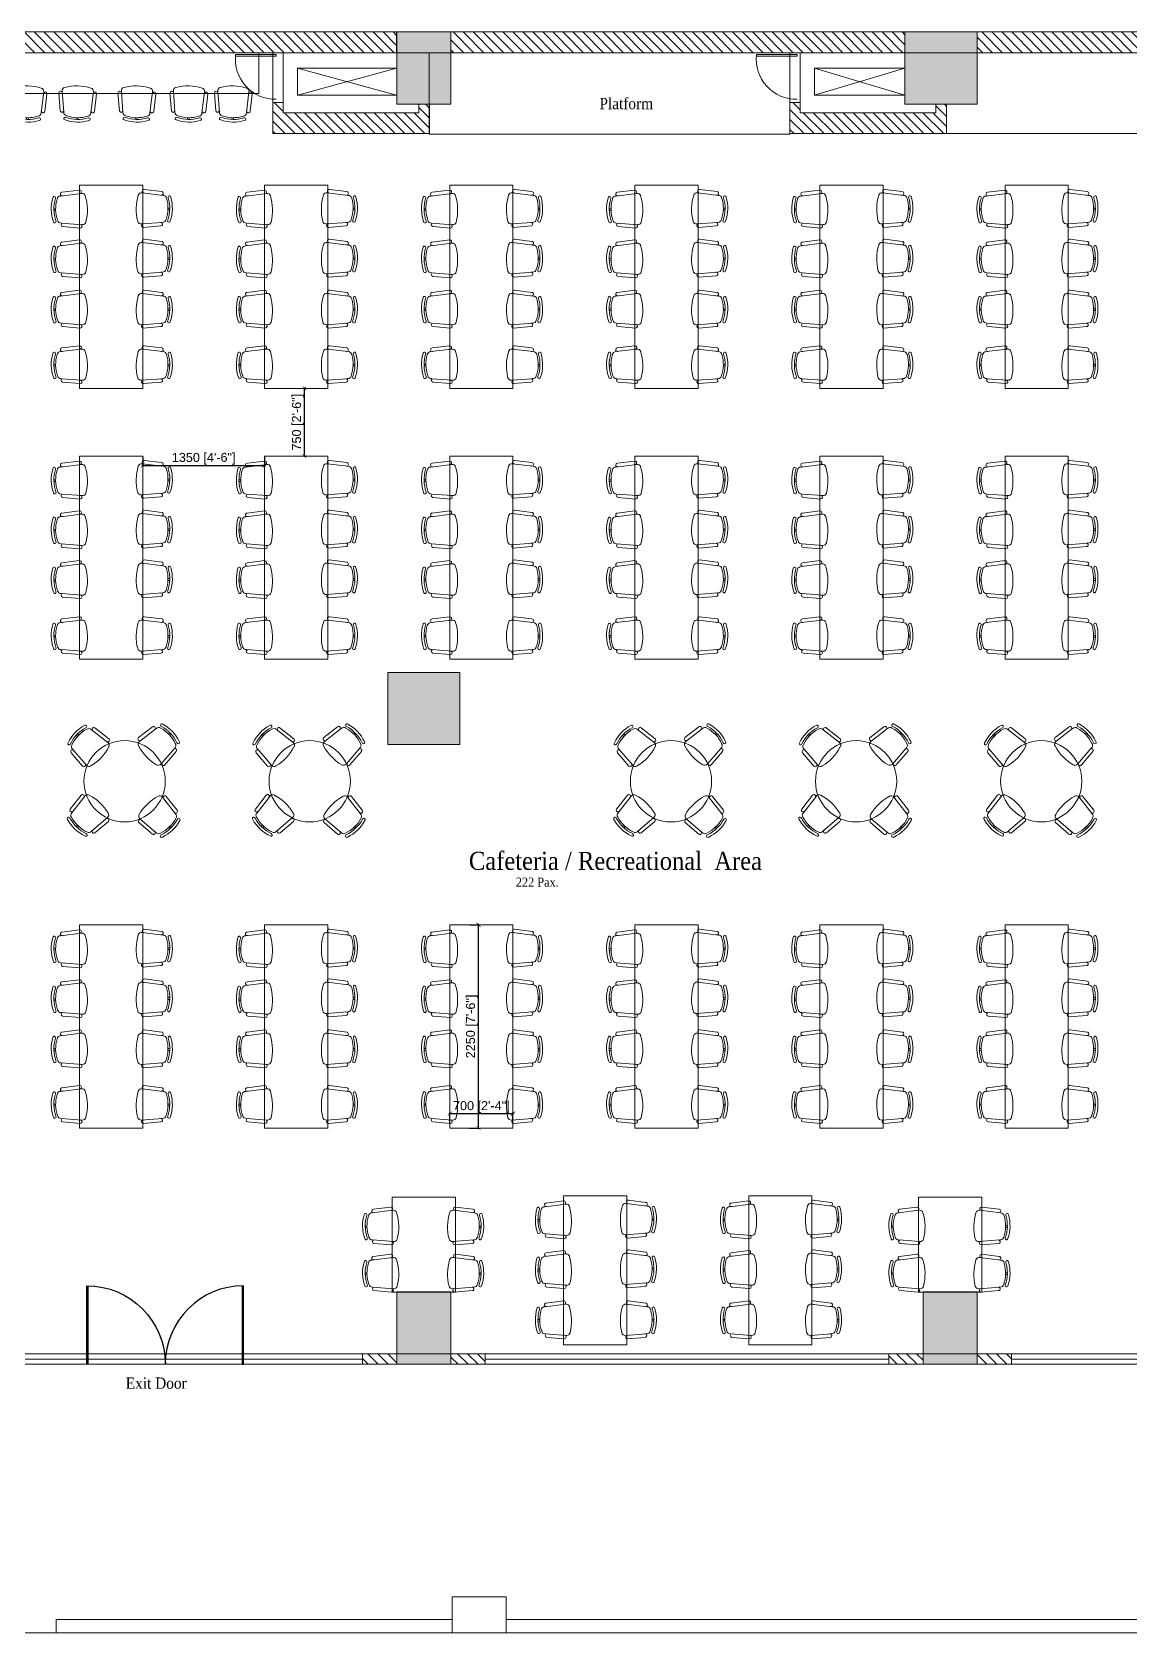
# Model space of a CAD drawing. Header units: millimetres. Extents: x 14520794 to 14796193, y 1415067 to 1454683.
# Drawn here: x 14533877 to 14546036, y 1436958 to 1454683 of the extents above; entities that cross this region are included whole.
import ezdxf

# ---------------------------------------------------------------- set-up
doc = ezdxf.new("R2010")
doc.units = ezdxf.units.MM
doc.header["$LTSCALE"] = 0.01
doc.header["$MEASUREMENT"] = 0
doc.header["$PDMODE"] = 35
doc.layers.get('0').update_dxf_attribs({"color": 6, "lineweight": 0})
doc.layers.get('Defpoints').update_dxf_attribs({"color": 2})
for name, color, linetype, lineweight in [('7', 7, 'Continuous', 9), ('DIM', 6, 'Continuous', 13), ('ELE-1', 7, 'Continuous', 20), ('fur', 32, 'Continuous', 9), ('fur_h', 32, 'Continuous', 13), ('fur_n', 32, 'Continuous', 13), ('glass part', 5, 'Continuous', 0), ('H', 8, 'Continuous', 5), ('partition', 34, 'Continuous', 30), ('TXT2', 7, 'Continuous', 15), ('WALL', 7, 'Continuous', 30)]:
    doc.layers.add(name, color=color, linetype=linetype, lineweight=lineweight)
doc.layers.add('DOOR1', color=5, linetype='Continuous')
doc.styles.add('SMALL', font='arial.ttf', dxfattribs={"height": 100})
doc.styles.add('TIMES', font='times.ttf', dxfattribs={"width": 0.9, "height": 250})
doc.dimstyles.new('AJI', dxfattribs={"dimtxt": 200, "dimasz": 75, "dimexe": 100, "dimexo": 25, "dimgap": 50, "dimtad": 1, "dimdec": 0, "dimrnd": 5, "dimzin": 0, "dimdsep": 46, "dimtxsty": 'SMALL', "dimblk": 'ARCHTICK', "dimcen": 0, "dimdle": 100, "dimclrd": 7, "dimclre": 7, "dimclrt": 256, "dimazin": 0, "dimtfac": 1, "dimtdec": 0, "dimtofl": 0, "dimtmove": 0, "dimatfit": 3, "dimldrblk": 'CLOSEDBLANK', "dimfxl": 100, "dimtolj": 1, "dimtzin": 0, "dimarcsym": 0})
pattern_1 = [(315, (8833005.4, 736593.985), (55.2427173, 55.2427173), [])]

# ---------------------------------------------------------------- blocks, each defined once
blk = doc.blocks.new('DOORR')
for p, q in [((0, 0.458), (-0.917, 0.458)), ((0, 0.444), (-0.917, 0.444)), ((0, 0.444), (0, 0.458))]:
    blk.add_line(p, q)
blk.add_arc((0, 0.458), 0.917, 180, 270)
blk = doc.blocks.new('e23')
h = blk.add_hatch(color=8)
h.dxf.hatch_style = 1
h.paths.add_polyline_path([(14607114, 1454453), (14607114, 1454683), (14606514, 1454683), (14606514, 1453883), (14607114, 1453883)])
h.paths.add_polyline_path([(14612941, 1454453), (14612941, 1454683), (14612141, 1454683), (14612141, 1453983), (14612141, 1453883), (14612341, 1453883), (14612941, 1453883)])
h.paths.add_polyline_path([(14618668, 1454451), (14618668, 1454683), (14617868, 1454683), (14617868, 1453883), (14618668, 1453883)])
h.paths.add_polyline_path([(14624396, 1454453), (14624396, 1454683), (14623596, 1454682), (14623596, 1453883), (14624396, 1453883)])
h.paths.add_polyline_path([(14629923, 1454683), (14629323, 1454683), (14629323, 1453883), (14629667, 1453883), (14629923, 1453883)])
h.paths.add_polyline_path([(14635750, 1454683), (14635150, 1454683), (14635150, 1453883), (14635394, 1453883), (14635750, 1453883)])
h.paths.add_polyline_path([(14641477, 1454683), (14640877, 1454683), (14640877, 1453883), (14641477, 1453883)])
h.paths.add_polyline_path([(14646962, 1454683), (14646419, 1454683), (14646419, 1453883), (14646962, 1453883)])
h.paths.add_polyline_path([(14646962, 1447593), (14646162, 1447593), (14646162, 1446793), (14646962, 1446793)])
h.paths.add_polyline_path([(14646962, 1443288), (14646362, 1443288), (14646362, 1442688), (14646962, 1442688)])
h.paths.add_polyline_path([(14635850, 1447593), (14635050, 1447593), (14635050, 1446793), (14635850, 1446793)])
h.paths.add_polyline_path([(14635750, 1440733), (14635150, 1440733), (14635150, 1440048), (14635150, 1439933), (14635750, 1439933)])
h.paths.add_polyline_path([(14641477, 1440733), (14640877, 1440733), (14640878, 1440048), (14640877, 1439933), (14640877, 1439933), (14641477, 1439933)])
h.paths.add_polyline_path([(14624396, 1447593), (14623596, 1447593), (14623596, 1446793), (14624396, 1446793)])
h.paths.add_polyline_path([(14618668, 1447593), (14617868, 1447593), (14617868, 1446793), (14618668, 1446793)])
h.paths.add_polyline_path([(14607214, 1447593), (14606414, 1447593), (14606414, 1446793), (14607214, 1446793)])
h.paths.add_polyline_path([(14607114, 1440733), (14606514, 1440733), (14606514, 1440048), (14606514, 1439933), (14607114, 1439933)])
h.paths.add_polyline_path([(14612942, 1440733), (14612342, 1440733), (14612342, 1440048), (14612342, 1439933), (14612942, 1439933)])
h.paths.add_polyline_path([(14618568, 1440733), (14617968, 1440733), (14617968, 1440048), (14617968, 1439933), (14618070, 1439933), (14618568, 1439933)])
h.paths.add_polyline_path([(14624296, 1440733), (14623696, 1440733), (14623696, 1440048), (14623696, 1439933), (14624296, 1439933)])
h.paths.add_polyline_path([(14629924, 1440733), (14629324, 1440733), (14629324, 1440048), (14629324, 1439933), (14629924, 1439933)])
h.paths.add_polyline_path([(14601387, 1440733), (14600787, 1440733), (14600787, 1440048), (14600787, 1439933), (14601387, 1439933)])
h.paths.add_polyline_path([(14595902, 1443288), (14595532, 1443288), (14595302, 1443288), (14595302, 1442688), (14595902, 1442688)])
h.paths.add_polyline_path([(14596102, 1447763), (14595303, 1447763), (14595303, 1446963), (14596102, 1446963)])
h.paths.add_polyline_path([(14595902, 1454683), (14595303, 1454683), (14595303, 1454453), (14595302, 1453883), (14595902, 1453883)])
at = {"layer": '7', "lineweight": 0}
h = blk.add_hatch(dxfattribs=at)
h.set_pattern_fill('ANSI31', color=8, scale=625, angle=-90, style=0)
h.set_pattern_definition(pattern_1)
h.paths.add_polyline_path([(14606513, 1454453), (14601388, 1454453), (14601388, 1454683), (14606513, 1454683)])
h = blk.add_hatch(dxfattribs=at)
h.set_pattern_fill('ANSI31', color=8, scale=625, angle=-90, style=0)
h.set_pattern_definition(pattern_1)
h.paths.add_polyline_path([(14607114, 1454683), (14607114, 1454453), (14612141, 1454453), (14612141, 1454683)])
h = blk.add_hatch(dxfattribs=at)
h.set_pattern_fill('ANSI31', color=8, scale=625, angle=-90, style=0)
h.set_pattern_definition(pattern_1)
h.paths.add_polyline_path([(14629323, 1454683), (14624396, 1454683), (14624396, 1454453), (14629323, 1454453)])
h.paths.add_polyline_path([(14623596, 1454682), (14618668, 1454682), (14618668, 1454451), (14623596, 1454451)])
h.paths.add_polyline_path([(14617868, 1454683), (14612941, 1454683), (14612941, 1454453), (14617868, 1454453)])
h = blk.add_hatch(dxfattribs=at)
h.set_pattern_fill('ANSI31', color=8, scale=625, angle=-90, style=0)
h.set_pattern_definition(pattern_1)
h.paths.add_polyline_path([(14631397, 1453903), (14631282, 1453903), (14631282, 1453788), (14629782, 1453788), (14629782, 1453883), (14629667, 1453883), (14629667, 1453554), (14629782, 1453558), (14631397, 1453558)])
h.paths.add_polyline_path([(14637121, 1453903), (14637006, 1453903), (14637006, 1453788), (14635509, 1453788), (14635509, 1453883), (14635394, 1453883), (14635394, 1453553), (14635509, 1453558), (14637121, 1453558)])
h.paths.add_polyline_path([(14612600, 1453883), (14612485, 1453883), (14612485, 1453788), (14610983, 1453788), (14610983, 1453903), (14610868, 1453903), (14610868, 1453558), (14612600, 1453558)])
h.paths.add_polyline_path([(14606872, 1453883), (14606757, 1453883), (14606757, 1453788), (14605256, 1453788), (14605256, 1453903), (14605141, 1453903), (14605141, 1453558), (14605256, 1453558), (14606872, 1453558)])
h = blk.add_hatch(dxfattribs=at)
h.set_pattern_fill('ANSI31', color=8, scale=625, angle=-90, style=0)
h.set_pattern_definition(pattern_1)
h.paths.add_polyline_path([(14641857, 1440042), (14641477, 1440042), (14641477, 1439933), (14641857, 1439933)])
h.paths.add_polyline_path([(14640877, 1440048), (14640497, 1440048), (14640497, 1439933), (14640877, 1439933)])
h.paths.add_polyline_path([(14618948, 1440048), (14618568, 1440048), (14618568, 1439933), (14618948, 1439933)])
h.paths.add_polyline_path([(14617968, 1440048), (14617588, 1440048), (14617588, 1439933), (14617968, 1439933)])
h.paths.add_polyline_path([(14612342, 1440048), (14611991, 1440048), (14611962, 1440048), (14611962, 1439933), (14612342, 1439933)])
h.paths.add_polyline_path([(14613322, 1440048), (14612942, 1440048), (14612942, 1439933), (14613322, 1439933)])
h.paths.add_polyline_path([(14607494, 1440048), (14607114, 1440048), (14607114, 1439933), (14607494, 1439933)])
h.paths.add_polyline_path([(14606514, 1440048), (14606134, 1440048), (14606134, 1439933), (14606514, 1439933)])
at = {"layer": 'ELE-1', "ltscale": 5000}
for points in [[(14601767, 1440048), (14606134, 1440048), (14606134, 1439933), (14601767, 1439933)], [(14607494, 1440048), (14611962, 1440048), (14611962, 1439933), (14607494, 1439933)], [(14613322, 1440048), (14617588, 1440048), (14617588, 1439933), (14613322, 1439933)]]:
    blk.add_lwpolyline(points, close=True, dxfattribs=at)
at = {"layer": 'glass part', "const_width": 12}
for points in [[(14606134, 1439990), (14601767, 1439990)], [(14611962, 1439990), (14607494, 1439990)], [(14617588, 1439990), (14613322, 1439990)]]:
    blk.add_lwpolyline(points, dxfattribs=at)
at = {"layer": 'WALL', "lineweight": 0}
for p, q in [((14605142, 1454683), (14601287, 1454683)), ((14606513, 1454683), (14605141, 1454683)), ((14606514, 1454683), (14607114, 1454683)), ((14606514, 1453883), (14606514, 1454683)), ((14606514, 1454683), (14607114, 1454683)), ((14606514, 1453883), (14606514, 1454683)), ((14607114, 1453883), (14607114, 1454683)), ((14611179, 1454683), (14607114, 1454683)), ((14611179, 1454683), (14607114, 1454683)), ((14607114, 1453883), (14607114, 1454683)), ((14616597, 1454683), (14611179, 1454683)), ((14617868, 1454683), (14611179, 1454683)), ((14612141, 1454683), (14612941, 1454683)), ((14612141, 1453983), (14612141, 1454683)), ((14612141, 1454683), (14612941, 1454683)), ((14612141, 1453983), (14612141, 1454683)), ((14612941, 1453883), (14612941, 1454683)), ((14612941, 1453883), (14612941, 1454683)), ((14605141, 1454453), (14601387, 1454453)), ((14605141, 1454453), (14605256, 1454453)), ((14605141, 1453558), (14605141, 1454453)), ((14606513, 1454453), (14605256, 1454453)), ((14605256, 1453903), (14605256, 1454453)), ((14606514, 1454453), (14605451, 1454453)), ((14610868, 1454453), (14607114, 1454453)), ((14610868, 1453903), (14610868, 1454453)), ((14610868, 1453558), (14610868, 1454453)), ((14610983, 1454453), (14612141, 1454453)), ((14610983, 1453903), (14610983, 1454453)), ((14617868, 1454453), (14612941, 1454453)), ((14606513, 1454283), (14605414, 1453983)), ((14605414, 1454283), (14606513, 1453983)), ((14605414, 1454283), (14606513, 1454283)), ((14605414, 1454283), (14605414, 1453983)), ((14612141, 1454283), (14611141, 1453983)), ((14611141, 1454283), (14612141, 1453983)), ((14611141, 1454283), (14612141, 1454283)), ((14611141, 1454283), (14611141, 1453983)), ((14605256, 1453903), (14605141, 1453903)), ((14605256, 1453788), (14605256, 1453903)), ((14605414, 1453983), (14606513, 1453983)), ((14606514, 1453883), (14607114, 1453883)), ((14606514, 1453883), (14607114, 1453883)), ((14606757, 1453788), (14606757, 1453883)), ((14606875, 1453558), (14606875, 1453883)), ((14610868, 1453903), (14610983, 1453903)), ((14610983, 1453788), (14610983, 1453903)), ((14611141, 1453983), (14612141, 1453983)), ((14612141, 1453883), (14612141, 1453983)), ((14612141, 1453883), (14612141, 1453983)), ((14612141, 1453883), (14612341, 1453883)), ((14612141, 1453883), (14612341, 1453883)), ((14612341, 1453883), (14612941, 1453883)), ((14612341, 1453883), (14612941, 1453883)), ((14612485, 1453788), (14612485, 1453883)), ((14612602, 1453558), (14612602, 1453883)), ((14606757, 1453788), (14605256, 1453788)), ((14610983, 1453788), (14612485, 1453788)), ((14606875, 1453558), (14605141, 1453558)), ((14610868, 1453558), (14612602, 1453558)), ((14606414, 1446793), (14606414, 1447593)), ((14606414, 1447593), (14607214, 1447593)), ((14606414, 1446793), (14606414, 1447593)), ((14606414, 1447593), (14607214, 1447593)), ((14607214, 1446793), (14607214, 1447593)), ((14607214, 1446793), (14607214, 1447593)), ((14606414, 1446793), (14607214, 1446793)), ((14606414, 1446793), (14607214, 1446793)), ((14606514, 1440733), (14606514, 1439933)), ((14606514, 1440733), (14607114, 1440733)), ((14606514, 1440733), (14606514, 1439933)), ((14606514, 1440733), (14607114, 1440733)), ((14607114, 1440733), (14607114, 1439933)), ((14607114, 1440733), (14607114, 1439933)), ((14612342, 1440733), (14612342, 1439933)), ((14612342, 1440733), (14612942, 1440733)), ((14612342, 1440733), (14612342, 1439933)), ((14612342, 1440733), (14612942, 1440733)), ((14612942, 1440733), (14612942, 1439933)), ((14612942, 1440733), (14612942, 1439933)), ((14606514, 1440048), (14606134, 1440048)), ((14606134, 1440048), (14606134, 1439933)), ((14607494, 1440048), (14607114, 1440048)), ((14607494, 1440048), (14607114, 1440048)), ((14607494, 1439933), (14607494, 1440048)), ((14612342, 1440048), (14611962, 1440048)), ((14612342, 1440048), (14611962, 1440048)), ((14611962, 1440048), (14611962, 1439933)), ((14612342, 1440048), (14611991, 1440048)), ((14613322, 1440048), (14612942, 1440048)), ((14613322, 1440048), (14613322, 1439933)), ((14606134, 1439933), (14606514, 1439933)), ((14606514, 1439933), (14607114, 1439933)), ((14606514, 1439933), (14607114, 1439933)), ((14607114, 1439933), (14607494, 1439933)), ((14611962, 1439933), (14612342, 1439933)), ((14612342, 1439933), (14612942, 1439933)), ((14612342, 1439933), (14612942, 1439933)), ((14612942, 1439933), (14613322, 1439933))]:
    blk.add_line(p, q, dxfattribs=at)
blk.add_lwpolyline([(14641477, 1454683), (14601388, 1454683)], dxfattribs=at)
for points in [[(14606513, 1454453), (14601388, 1454453), (14601388, 1454683), (14606513, 1454683)], [(14606414, 1447593), (14606414, 1446793), (14607214, 1446793), (14607214, 1447593)]]:
    blk.add_lwpolyline(points, close=True, dxfattribs=at)
for points in [[(14604730, 1454414), (14605180, 1454414), (14605180, 1454433), (14604730, 1454433, 0.456104), (14605180, 1453938)], [(14610499, 1454414), (14610949, 1454414), (14610949, 1454433), (14610499, 1454433, 0.456104), (14610949, 1453938)]]:
    blk.add_lwpolyline(points, format="xyb", dxfattribs=at)
at = {"layer": 'DOOR1', "yscale": 947.0662169323768}
for p, xscale, zscale, rotation in [((14603517, 1439933), -947.0662169323768, 947.0662169323604, 90), ((14604385, 1439933), 947.0662169323768, 947.0662169323768, 270)]:
    blk.add_blockref('DOORR', p, dxfattribs=dict(at, xscale=xscale, zscale=zscale, rotation=rotation))
blk = doc.blocks.new('CHAIR8')
for p, q in [((-7.71, 1.78), (-5.25, -4.73)), ((-3.75, -4.87), (-6.66, 2.95)), ((5.27, 6.07), (6.57, -2.17)), ((6.75, 5.6), (7.83, -1.26)), ((1.6, -5.63), (1.78, -6.3)), ((2.27, -5.45), (2.45, -6.12))]:
    blk.add_line(p, q)
for centre, radius, start, end in [((3.66, -12.12), 19.34, 89.14932, 120.21024), ((3.95, 5.9), 1.33, 7.64157, 90.16781), ((-7.05, 2.02), 0.697, 20.67395, 200.67395), ((-5.42, 3.44), 1.33, 119.19175, 201.71799), ((6.06, 5.49), 0.697, 8.96919, 188.96919), ((-4.6, -4.48), 0.697, 200.67395, 20.67395), ((-2.4, -4.6), 1.37, 191.52189, 275.3889), ((-1.51, 7.61), 15.33, 266.75957, 302.59999), ((-1.51, 7.61), 14.29, 266.58581, 302.77375), ((-1.51, 7.61), 13.59, 266.75957, 302.59999), ((5.26, -2.59), 1.37, 293.97065, 17.83766), ((6.59, -4.8), 0.535, 288.26834, 132.18535), ((7.15, -1.37), 0.697, 188.96919, 8.96919), ((-2.48, -7.18), 0.535, 77.17421, 281.09121)]:
    blk.add_arc(centre, radius, start, end)
blk = doc.blocks.new('_ARCHTICK')
at = {"color": 0, "linetype": 'ByBlock', "const_width": 0.15}
blk.add_lwpolyline([(-0.5, -0.5), (0.5, 0.5)], dxfattribs=at)
blk = doc.blocks.new('*D70')
at = {"layer": 'Defpoints', "color": 0, "ltscale": 5000, "transparency": 16777216}
for p in [(14535103, 1449988), (14536453, 1449988), (14536453, 1449884)]:
    blk.add_point(p, dxfattribs=at)
at = {"layer": 'DIM', "color": 7, "lineweight": -2, "ltscale": 5000, "transparency": 16777216}
for p, q in [((14535103, 1449978), (14535103, 1449874)), ((14536453, 1449978), (14536453, 1449874)), ((14535093, 1449884), (14536463, 1449884))]:
    blk.add_line(p, q, dxfattribs=at)
at = {"layer": 'DIM', "color": 7, "lineweight": -2, "ltscale": 5000, "transparency": 16777216, "xscale": 45, "yscale": 45, "zscale": 45, "rotation": 180}
blk.add_blockref('_ARCHTICK', (14535103, 1449884), dxfattribs=at)
at = {"layer": 'DIM', "color": 7, "lineweight": -2, "ltscale": 5000, "transparency": 16777216, "xscale": 45, "yscale": 45, "zscale": 45}
blk.add_blockref('_ARCHTICK', (14536453, 1449884), dxfattribs=at)
at = {"layer": 'DIM', "ltscale": 5000, "transparency": 16777216, "insert": (14535778, 1449958), "char_height": 100, "attachment_point": 5, "style": 'SMALL'}
blk.add_mtext('\\A1;1350 [4\'-6"]', dxfattribs=at)
blk = doc.blocks.new('_ClosedBlank')
at = {"color": 0, "linetype": 'ByBlock', "lineweight": -2}
for p, q in [((-1, 0.17), (0, 0)), ((-1, 0.17), (-1, -0.17)), ((0, 0), (-1, -0.17))]:
    blk.add_line(p, q, dxfattribs=at)
blk = doc.blocks.new('*D71')
at = {"layer": 'Defpoints', "color": 0, "ltscale": 5000, "transparency": 16777216}
for p in [(14536895, 1450738), (14536918, 1450738), (14536918, 1449988)]:
    blk.add_point(p, dxfattribs=at)
at = {"layer": 'DIM', "color": 7, "lineweight": -2, "ltscale": 5000, "transparency": 16777216}
for p, q in [((14536908, 1450738), (14536885, 1450738)), ((14536895, 1449978), (14536895, 1450748)), ((14536908, 1449988), (14536885, 1449988))]:
    blk.add_line(p, q, dxfattribs=at)
at = {"layer": 'DIM', "color": 7, "lineweight": -2, "ltscale": 5000, "transparency": 16777216, "xscale": 45, "yscale": 45, "zscale": 45}
for p, rotation in [((14536895, 1450738), 90), ((14536895, 1449988), 270)]:
    blk.add_blockref('_ARCHTICK', p, dxfattribs=dict(at, rotation=rotation))
at = {"layer": 'DIM', "ltscale": 5000, "transparency": 16777216, "insert": (14536821, 1450363), "char_height": 100, "attachment_point": 5, "rotation": 90, "style": 'SMALL'}
blk.add_mtext('\\A1;750 [2\'-6"]', dxfattribs=at)
blk = doc.blocks.new('*D73')
at = {"layer": 'Defpoints', "color": 0, "ltscale": 5000, "transparency": 16777216}
for p in [(14538503, 1444798, -8), (14538822, 1444798), (14538503, 1442548, -8)]:
    blk.add_point(p, dxfattribs=at)
at = {"layer": 'DIM', "color": 7, "lineweight": -2, "ltscale": 5000, "transparency": 16777216}
for p, q in [((14538722, 1444798), (14538832, 1444798)), ((14538822, 1442538), (14538822, 1444808)), ((14538722, 1442548), (14538832, 1442548))]:
    blk.add_line(p, q, dxfattribs=at)
at = {"layer": 'DIM', "color": 7, "lineweight": -2, "ltscale": 5000, "transparency": 16777216, "xscale": 45, "yscale": 45, "zscale": 45}
for p, rotation in [((14538822, 1444798), 90), ((14538822, 1442548), 270)]:
    blk.add_blockref('_ARCHTICK', p, dxfattribs=dict(at, rotation=rotation))
at = {"layer": 'DIM', "ltscale": 5000, "transparency": 16777216, "insert": (14538748, 1443673), "char_height": 100, "attachment_point": 5, "rotation": 90, "style": 'SMALL'}
blk.add_mtext('\\A1;2250 [7\'-6"]', dxfattribs=at)
blk = doc.blocks.new('*D74')
at = {"layer": 'Defpoints', "color": 0, "ltscale": 5000, "transparency": 16777216}
for p in [(14538503, 1442707), (14538503, 1442548, -8), (14539203, 1442548, -8)]:
    blk.add_point(p, dxfattribs=at)
at = {"layer": 'DIM', "color": 7, "lineweight": -2, "ltscale": 5000, "transparency": 16777216}
for p, q in [((14539213, 1442707), (14538493, 1442707)), ((14538503, 1442607), (14538503, 1442717)), ((14539203, 1442607), (14539203, 1442717))]:
    blk.add_line(p, q, dxfattribs=at)
at = {"layer": 'DIM', "color": 7, "lineweight": -2, "ltscale": 5000, "transparency": 16777216, "xscale": 45, "yscale": 45, "zscale": 45, "rotation": 180}
blk.add_blockref('_ARCHTICK', (14538503, 1442707), dxfattribs=at)
at = {"layer": 'DIM', "color": 7, "lineweight": -2, "ltscale": 5000, "transparency": 16777216, "xscale": 45, "yscale": 45, "zscale": 45}
blk.add_blockref('_ARCHTICK', (14539203, 1442707), dxfattribs=at)
at = {"layer": 'DIM', "ltscale": 5000, "transparency": 16777216, "insert": (14538853, 1442781), "char_height": 100, "attachment_point": 5, "style": 'SMALL'}
blk.add_mtext('\\A1;700 [2\'-4"]', dxfattribs=at)

msp = doc.modelspace()

# ---------------------------------------------------------------- linework, layer by layer
at = {"layer": 'fur'}
for points in [[(14532789.6, 1454002.6), (14536389.6, 1454002.6), (14536389.6, 1454452.6), (14532789.6, 1454452.6)], [(14534402.8, 1452987.7), (14534402.8, 1450737.7), (14535102.8, 1450737.7), (14535102.8, 1452987.7)], [(14536452.8, 1452987.7), (14536452.8, 1450737.7), (14537152.8, 1450737.7), (14537152.8, 1452987.7)], [(14538502.8, 1452987.7), (14538502.8, 1450737.7), (14539202.8, 1450737.7), (14539202.8, 1452987.7)], [(14540552.8, 1452987.7), (14540552.8, 1450737.7), (14541252.8, 1450737.7), (14541252.8, 1452987.7)], [(14542602.8, 1452987.7), (14542602.8, 1450737.7), (14543302.8, 1450737.7), (14543302.8, 1452987.7)], [(14544652.8, 1452987.7), (14544652.8, 1450737.7), (14545352.8, 1450737.7), (14545352.8, 1452987.7)], [(14534402.8, 1449987.7), (14534402.8, 1447737.7), (14535102.8, 1447737.7), (14535102.8, 1449987.7)], [(14536452.8, 1449987.7), (14536452.8, 1447737.7), (14537152.8, 1447737.7), (14537152.8, 1449987.7)], [(14538502.8, 1449987.7), (14538502.8, 1447737.7), (14539202.8, 1447737.7), (14539202.8, 1449987.7)], [(14540552.8, 1449987.7), (14540552.8, 1447737.7), (14541252.8, 1447737.7), (14541252.8, 1449987.7)], [(14542602.8, 1449987.7), (14542602.8, 1447737.7), (14543302.8, 1447737.7), (14543302.8, 1449987.7)], [(14544652.8, 1449987.7), (14544652.8, 1447737.7), (14545352.8, 1447737.7), (14545352.8, 1449987.7)], [(14537866.3, 1441782.6), (14537866.3, 1440732.6), (14538566.3, 1440732.6), (14538566.3, 1441782.6)], [(14543694.3, 1441782.6), (14543694.3, 1440732.6), (14544394.3, 1440732.6), (14544394.3, 1441782.6)]]:
    msp.add_lwpolyline(points, close=True, dxfattribs=at)
at = {"layer": 'fur', "elevation": -8.4}
for points in [[(14534402.8, 1444797.6), (14534402.8, 1442547.6), (14535102.8, 1442547.6), (14535102.8, 1444797.6)], [(14536452.8, 1444797.6), (14536452.8, 1442547.6), (14537152.8, 1442547.6), (14537152.8, 1444797.6)], [(14538502.8, 1444797.6), (14538502.8, 1442547.6), (14539202.8, 1442547.6), (14539202.8, 1444797.6)], [(14540552.8, 1444797.6), (14540552.8, 1442547.6), (14541252.8, 1442547.6), (14541252.8, 1444797.6)], [(14542602.8, 1444797.6), (14542602.8, 1442547.6), (14543302.8, 1442547.6), (14543302.8, 1444797.6)], [(14544652.8, 1444797.6), (14544652.8, 1442547.6), (14545352.8, 1442547.6), (14545352.8, 1444797.6)], [(14539763.7, 1441797.6), (14539763.7, 1440147.6), (14540463.7, 1440147.6), (14540463.7, 1441797.6)], [(14541813.7, 1441797.6), (14541813.7, 1440147.6), (14542513.7, 1440147.6), (14542513.7, 1441797.6)]]:
    msp.add_lwpolyline(points, close=True, dxfattribs=at)
at = {"layer": 'fur'}
for centre in [(14534902.8, 1446387.7), (14536952.8, 1446387.7), (14540952.8, 1446387.7), (14543002.8, 1446387.7), (14545052.8, 1446387.7)]:
    msp.add_circle(centre, 450, dxfattribs=at)
at = {"layer": 'fur_h', "ltscale": 5000}
msp.add_lwpolyline([(14538276.8, 1453550.1), (14542270.2, 1453550.1), (14542270.2, 1454452.6), (14538276.8, 1454452.6)], close=True, dxfattribs=at)
msp.add_lwpolyline([(14544004.2, 1453557.6), (14544004.2, 1453882.6), (14544343.3, 1453882.6), (14544343.3, 1454452.6), (14549270.3, 1454452.6), (14549270.3, 1453882.6), (14549995.3, 1453882.6), (14549995.3, 1453557.6), (14544004.2, 1453557.6)], dxfattribs=at)
at = {"layer": 'H', "color": 254, "true_color": 0xfeeab9}
msp.add_lwpolyline([(14532789.3, 1454452.6), (14574284.4, 1454452.6), (14574297.8, 1450476.4), (14575191.1, 1450476.4), (14575177.6, 1447517.6), (14577564.3, 1447517.6), (14577564.3, 1444332.6), (14578134.3, 1444332.6), (14578134.3, 1440047.6), (14526934.3, 1440047.6), (14526934.3, 1445562.6), (14532602.8, 1445562.6), (14532602.8, 1453882.6), (14532789.6, 1453882.6), (14532789.3, 1454452.6)], dxfattribs=at)
msp.add_lwpolyline([(14550070.3, 1454452.5), (14532789.3, 1454452.5), (14532789.3, 1453882.5), (14532602.8, 1453882.5), (14532602.8, 1445562.7), (14526934.5, 1445562.7), (14526934.3, 1440047.5), (14550070.3, 1440047.5)], close=True, dxfattribs=at)
msp.add_lwpolyline([(14550070.3, 1454452.5), (14532789.3, 1454452.5), (14532789.3, 1453882.5), (14532602.8, 1453882.5), (14532602.8, 1445562.7), (14526934.5, 1445562.7), (14526934.3, 1440047.5), (14550070.3, 1440047.5)], close=True, dxfattribs=at)
at = {"layer": 'WALL', "lineweight": 0}
for p, q in [((14538528.9, 1437357.6), (14539128.9, 1437357.6)), ((14538528.9, 1436957.6), (14538528.9, 1437357.6)), ((14538528.9, 1437357.6), (14539128.9, 1437357.6)), ((14538528.9, 1436957.6), (14538528.9, 1437357.6)), ((14539128.9, 1436957.6), (14539128.9, 1437357.6)), ((14539128.9, 1436957.6), (14539128.9, 1437357.6)), ((14534144.6, 1437107.6), (14534144.6, 1436957.6)), ((14538528.9, 1437107.6), (14534144.6, 1437107.6)), ((14551767.9, 1437107.6), (14539128.9, 1437107.6)), ((14531583.9, 1436957.6), (14534144.6, 1436957.6)), ((14551617.9, 1436957.6), (14534144.6, 1436957.6)), ((14538528.9, 1436957.6), (14539128.9, 1436957.6)), ((14538528.9, 1436957.6), (14539128.9, 1436957.6))]:
    msp.add_line(p, q, dxfattribs=at)

# ---------------------------------------------------------------- block references
at = {"layer": 'fur_n'}
for p, xscale, yscale, zscale, rotation in [((14533817.4, 1453898.4, 2.7), 28.05167298866232, 28.05167298866232, 28.05167298866232, 343.9584816661645), ((14534367.4, 1453898.4, 2.7), 28.05167298866232, 28.05167298866232, 28.05167298866232, 343.9584816661645), ((14535023.1, 1453898.4, 2.7), 28.05167298866232, 28.05167298866232, 28.05167298866232, 343.9584816661645), ((14535599.1, 1453898.4, 2.7), 28.05167298866232, 28.05167298866232, 28.05167298866232, 343.9584816661645), ((14536090.5, 1453898.4, 2.7), 28.05167298866232, 28.05167298866232, 28.05167298866232, 343.9584816661645), ((14534303, 1452706.5, -5.7), -28.05167298866231, 28.05167298866231, 28.05167298866231, 286.0415183338355), ((14535218.4, 1452714.2, -5.7), 28.05167298866231, 28.05167298866231, 28.05167298866231, 73.95848166616445), ((14536353, 1452706.5, -5.7), -28.05167298866231, 28.05167298866231, 28.05167298866231, 286.0415183338355), ((14537268.4, 1452714.2, -5.7), 28.05167298866231, 28.05167298866231, 28.05167298866231, 73.95848166616445), ((14538403, 1452706.5, -5.7), -28.05167298866231, 28.05167298866231, 28.05167298866231, 286.0415183338355), ((14539318.4, 1452714.2, -5.7), 28.05167298866231, 28.05167298866231, 28.05167298866231, 73.95848166616445), ((14540453, 1452706.5, -5.7), -28.05167298866231, 28.05167298866231, 28.05167298866231, 286.0415183338355), ((14541368.4, 1452714.2, -5.7), 28.05167298866231, 28.05167298866231, 28.05167298866231, 73.95848166616445), ((14542503, 1452706.5, -5.7), -28.05167298866231, 28.05167298866231, 28.05167298866231, 286.0415183338355), ((14543418.4, 1452714.2, -5.7), 28.05167298866231, 28.05167298866231, 28.05167298866231, 73.95848166616445), ((14544553, 1452706.5, -5.7), -28.05167298866231, 28.05167298866231, 28.05167298866231, 286.0415183338355), ((14545468.4, 1452714.2, -5.7), 28.05167298866231, 28.05167298866231, 28.05167298866231, 73.95848166616445), ((14534303, 1452155.6, -5.7), -28.05167298866231, 28.05167298866231, 28.05167298866231, 286.0415183338355), ((14535218.4, 1452163.3, -5.7), 28.05167298866231, 28.05167298866231, 28.05167298866231, 73.95848166616445), ((14536353, 1452155.6, -5.7), -28.05167298866231, 28.05167298866231, 28.05167298866231, 286.0415183338355), ((14537268.4, 1452163.3, -5.7), 28.05167298866231, 28.05167298866231, 28.05167298866231, 73.95848166616445), ((14538403, 1452155.6, -5.7), -28.05167298866231, 28.05167298866231, 28.05167298866231, 286.0415183338355), ((14539318.4, 1452163.3, -5.7), 28.05167298866231, 28.05167298866231, 28.05167298866231, 73.95848166616445), ((14540453, 1452155.6, -5.7), -28.05167298866231, 28.05167298866231, 28.05167298866231, 286.0415183338355), ((14541368.4, 1452163.3, -5.7), 28.05167298866231, 28.05167298866231, 28.05167298866231, 73.95848166616445), ((14542503, 1452155.6, -5.7), -28.05167298866231, 28.05167298866231, 28.05167298866231, 286.0415183338355), ((14543418.4, 1452163.3, -5.7), 28.05167298866231, 28.05167298866231, 28.05167298866231, 73.95848166616445), ((14544553, 1452155.6, -5.7), -28.05167298866231, 28.05167298866231, 28.05167298866231, 286.0415183338355), ((14545468.4, 1452163.3, -5.7), 28.05167298866231, 28.05167298866231, 28.05167298866231, 73.95848166616445), ((14534303, 1451599, -5.7), -28.05167298866231, 28.05167298866231, 28.05167298866231, 286.0415183338355), ((14535218.4, 1451599, -5.7), 28.05167298866231, 28.05167298866231, 28.05167298866231, 73.95848166616445), ((14536353, 1451599, -5.7), -28.05167298866231, 28.05167298866231, 28.05167298866231, 286.0415183338355), ((14537268.4, 1451599, -5.7), 28.05167298866231, 28.05167298866231, 28.05167298866231, 73.95848166616445), ((14538403, 1451599, -5.7), -28.05167298866231, 28.05167298866231, 28.05167298866231, 286.0415183338355), ((14539318.4, 1451599, -5.7), 28.05167298866231, 28.05167298866231, 28.05167298866231, 73.95848166616445), ((14540453, 1451599, -5.7), -28.05167298866231, 28.05167298866231, 28.05167298866231, 286.0415183338355), ((14541368.4, 1451599, -5.7), 28.05167298866231, 28.05167298866231, 28.05167298866231, 73.95848166616445), ((14542503, 1451599, -5.7), -28.05167298866231, 28.05167298866231, 28.05167298866231, 286.0415183338355), ((14543418.4, 1451599, -5.7), 28.05167298866231, 28.05167298866231, 28.05167298866231, 73.95848166616445), ((14544553, 1451599, -5.7), -28.05167298866231, 28.05167298866231, 28.05167298866231, 286.0415183338355), ((14545468.4, 1451599, -5.7), 28.05167298866231, 28.05167298866231, 28.05167298866231, 73.95848166616445), ((14534303, 1450983.6, -5.7), -28.05167298866231, 28.05167298866231, 28.05167298866231, 286.0415183338355), ((14535218.4, 1450983.6, -5.7), 28.05167298866231, 28.05167298866231, 28.05167298866231, 73.95848166616445), ((14536353, 1450983.6, -5.7), -28.05167298866231, 28.05167298866231, 28.05167298866231, 286.0415183338355), ((14537268.4, 1450983.6, -5.7), 28.05167298866231, 28.05167298866231, 28.05167298866231, 73.95848166616445), ((14538403, 1450983.6, -5.7), -28.05167298866231, 28.05167298866231, 28.05167298866231, 286.0415183338355), ((14539318.4, 1450983.6, -5.7), 28.05167298866231, 28.05167298866231, 28.05167298866231, 73.95848166616445), ((14540453, 1450983.6, -5.7), -28.05167298866231, 28.05167298866231, 28.05167298866231, 286.0415183338355), ((14541368.4, 1450983.6, -5.7), 28.05167298866231, 28.05167298866231, 28.05167298866231, 73.95848166616445), ((14542503, 1450983.6, -5.7), -28.05167298866231, 28.05167298866231, 28.05167298866231, 286.0415183338355), ((14543418.4, 1450983.6, -5.7), 28.05167298866231, 28.05167298866231, 28.05167298866231, 73.95848166616445), ((14544553, 1450983.6, -5.7), -28.05167298866231, 28.05167298866231, 28.05167298866231, 286.0415183338355), ((14545468.4, 1450983.6, -5.7), 28.05167298866231, 28.05167298866231, 28.05167298866231, 73.95848166616445), ((14534303, 1449706.5, -5.7), -28.05167298866231, 28.05167298866231, 28.05167298866231, 286.0415183338355), ((14535218.4, 1449714.2, -5.7), 28.05167298866231, 28.05167298866231, 28.05167298866231, 73.95848166616445), ((14536353, 1449706.5, -5.7), -28.05167298866231, 28.05167298866231, 28.05167298866231, 286.0415183338355), ((14537268.4, 1449714.2, -5.7), 28.05167298866231, 28.05167298866231, 28.05167298866231, 73.95848166616445), ((14538403, 1449706.5, -5.7), -28.05167298866231, 28.05167298866231, 28.05167298866231, 286.0415183338355), ((14539318.4, 1449714.2, -5.7), 28.05167298866231, 28.05167298866231, 28.05167298866231, 73.95848166616445), ((14540453, 1449706.5, -5.7), -28.05167298866231, 28.05167298866231, 28.05167298866231, 286.0415183338355), ((14540453, 1449706.5, -5.7), -28.05167298866231, 28.05167298866231, 28.05167298866231, 286.0415183338355), ((14541368.4, 1449714.2, -5.7), 28.05167298866231, 28.05167298866231, 28.05167298866231, 73.95848166616445), ((14542503, 1449706.5, -5.7), -28.05167298866231, 28.05167298866231, 28.05167298866231, 286.0415183338355), ((14543418.4, 1449714.2, -5.7), 28.05167298866231, 28.05167298866231, 28.05167298866231, 73.95848166616445), ((14544553, 1449706.5, -5.7), -28.05167298866231, 28.05167298866231, 28.05167298866231, 286.0415183338355), ((14545468.4, 1449714.2, -5.7), 28.05167298866231, 28.05167298866231, 28.05167298866231, 73.95848166616445), ((14534303, 1449155.6, -5.7), -28.05167298866231, 28.05167298866231, 28.05167298866231, 286.0415183338355), ((14535218.4, 1449163.3, -5.7), 28.05167298866231, 28.05167298866231, 28.05167298866231, 73.95848166616445), ((14536353, 1449155.6, -5.7), -28.05167298866231, 28.05167298866231, 28.05167298866231, 286.0415183338355), ((14537268.4, 1449163.3, -5.7), 28.05167298866231, 28.05167298866231, 28.05167298866231, 73.95848166616445), ((14538403, 1449155.6, -5.7), -28.05167298866231, 28.05167298866231, 28.05167298866231, 286.0415183338355), ((14539318.4, 1449163.3, -5.7), 28.05167298866231, 28.05167298866231, 28.05167298866231, 73.95848166616445), ((14540453, 1449155.6, -5.7), -28.05167298866231, 28.05167298866231, 28.05167298866231, 286.0415183338355), ((14540453, 1449155.6, -5.7), -28.05167298866231, 28.05167298866231, 28.05167298866231, 286.0415183338355), ((14541368.4, 1449163.3, -5.7), 28.05167298866231, 28.05167298866231, 28.05167298866231, 73.95848166616445), ((14542503, 1449155.6, -5.7), -28.05167298866231, 28.05167298866231, 28.05167298866231, 286.0415183338355), ((14543418.4, 1449163.3, -5.7), 28.05167298866231, 28.05167298866231, 28.05167298866231, 73.95848166616445), ((14544553, 1449155.6, -5.7), -28.05167298866231, 28.05167298866231, 28.05167298866231, 286.0415183338355), ((14545468.4, 1449163.3, -5.7), 28.05167298866231, 28.05167298866231, 28.05167298866231, 73.95848166616445), ((14534303, 1448604.6, -5.7), -28.05167298866231, 28.05167298866231, 28.05167298866231, 286.0415183338355), ((14535218.4, 1448612.3, -5.7), 28.05167298866231, 28.05167298866231, 28.05167298866231, 73.95848166616445), ((14536353, 1448604.6, -5.7), -28.05167298866231, 28.05167298866231, 28.05167298866231, 286.0415183338355), ((14537268.4, 1448612.3, -5.7), 28.05167298866231, 28.05167298866231, 28.05167298866231, 73.95848166616445), ((14538403, 1448604.6, -5.7), -28.05167298866231, 28.05167298866231, 28.05167298866231, 286.0415183338355), ((14539318.4, 1448612.3, -5.7), 28.05167298866231, 28.05167298866231, 28.05167298866231, 73.95848166616445), ((14540453, 1448604.6, -5.7), -28.05167298866231, 28.05167298866231, 28.05167298866231, 286.0415183338355), ((14540453, 1448604.6, -5.7), -28.05167298866231, 28.05167298866231, 28.05167298866231, 286.0415183338355), ((14541368.4, 1448612.3, -5.7), 28.05167298866231, 28.05167298866231, 28.05167298866231, 73.95848166616445), ((14542503, 1448604.6, -5.7), -28.05167298866231, 28.05167298866231, 28.05167298866231, 286.0415183338355), ((14543418.4, 1448612.3, -5.7), 28.05167298866231, 28.05167298866231, 28.05167298866231, 73.95848166616445), ((14544553, 1448604.6, -5.7), -28.05167298866231, 28.05167298866231, 28.05167298866231, 286.0415183338355), ((14545468.4, 1448612.3, -5.7), 28.05167298866231, 28.05167298866231, 28.05167298866231, 73.95848166616445), ((14534303, 1447983.6, -5.7), -28.05167298866231, 28.05167298866231, 28.05167298866231, 286.0415183338355), ((14535218.4, 1447983.6, -5.7), 28.05167298866231, 28.05167298866231, 28.05167298866231, 73.95848166616445), ((14536353, 1447983.6, -5.7), -28.05167298866231, 28.05167298866231, 28.05167298866231, 286.0415183338355), ((14537268.4, 1447983.6, -5.7), 28.05167298866231, 28.05167298866231, 28.05167298866231, 73.95848166616445), ((14538403, 1447983.6, -5.7), -28.05167298866231, 28.05167298866231, 28.05167298866231, 286.0415183338355), ((14539318.4, 1447983.6, -5.7), 28.05167298866231, 28.05167298866231, 28.05167298866231, 73.95848166616445), ((14540453, 1447983.6, -5.7), -28.05167298866231, 28.05167298866231, 28.05167298866231, 286.0415183338355), ((14540453, 1447983.6, -5.7), -28.05167298866231, 28.05167298866231, 28.05167298866231, 286.0415183338355), ((14541368.4, 1447983.6, -5.7), 28.05167298866231, 28.05167298866231, 28.05167298866231, 73.95848166616445), ((14542503, 1447983.6, -5.7), -28.05167298866231, 28.05167298866231, 28.05167298866231, 286.0415183338355), ((14543418.4, 1447983.6, -5.7), 28.05167298866231, 28.05167298866231, 28.05167298866231, 73.95848166616445), ((14544553, 1447983.6, -5.7), -28.05167298866231, 28.05167298866231, 28.05167298866231, 286.0415183338355), ((14545468.4, 1447983.6, -5.7), 28.05167298866231, 28.05167298866231, 28.05167298866231, 73.95848166616445), ((14535286.9, 1446781, -5.7), 28.05167298866232, 28.05167298866232, 28.05167298866232, 118.9584816661644), ((14537336.9, 1446781, -5.7), 28.05167298866232, 28.05167298866232, 28.05167298866232, 118.9584816661644), ((14541336.9, 1446781, -5.7), 28.05167298866232, 28.05167298866232, 28.05167298866232, 118.9584816661644), ((14543386.9, 1446781, -5.7), 28.05167298866232, 28.05167298866232, 28.05167298866232, 118.9584816661644), ((14545436.9, 1446781, -5.7), 28.05167298866232, 28.05167298866232, 28.05167298866232, 118.9584816661644), ((14534497.4, 1446768.2), -28.05167298866231, 28.05167298866231, 28.05167298866231, 241.0415183338355), ((14536547.4, 1446768.2), -28.05167298866231, 28.05167298866231, 28.05167298866231, 241.0415183338355), ((14540547.4, 1446768.2), -28.05167298866231, 28.05167298866231, 28.05167298866231, 241.0415183338355), ((14542597.4, 1446768.2), -28.05167298866231, 28.05167298866231, 28.05167298866231, 241.0415183338355), ((14544647.4, 1446768.2), -28.05167298866231, 28.05167298866231, 28.05167298866231, 241.0415183338355), ((14534509.5, 1446003.6, -5.7), -28.05167298866232, 28.05167298866232, 28.05167298866232, 331.0415183338355), ((14535274.8, 1445990.7), 28.05167298866234, 28.05167298866234, 28.05167298866234, 28.9584816661644), ((14536559.5, 1446003.6, -5.7), -28.05167298866232, 28.05167298866232, 28.05167298866232, 331.0415183338355), ((14537324.8, 1445990.7), 28.05167298866234, 28.05167298866234, 28.05167298866234, 28.9584816661644), ((14540559.5, 1446003.6, -5.7), -28.05167298866232, 28.05167298866232, 28.05167298866232, 331.0415183338355), ((14541324.8, 1445990.7), 28.05167298866234, 28.05167298866234, 28.05167298866234, 28.9584816661644), ((14542609.5, 1446003.6, -5.7), -28.05167298866232, 28.05167298866232, 28.05167298866232, 331.0415183338355), ((14543374.8, 1445990.7), 28.05167298866234, 28.05167298866234, 28.05167298866234, 28.9584816661644), ((14544659.5, 1446003.6, -5.7), -28.05167298866232, 28.05167298866232, 28.05167298866232, 331.0415183338355), ((14545424.8, 1445990.7), 28.05167298866234, 28.05167298866234, 28.05167298866234, 28.9584816661644), ((14534303, 1444516.4, -14.1), -28.05167298866231, 28.05167298866231, 28.05167298866231, 286.0415183338355), ((14535218.4, 1444524.1, -14.1), 28.05167298866231, 28.05167298866231, 28.05167298866231, 73.95848166616445), ((14536353, 1444516.4, -14.1), -28.05167298866231, 28.05167298866231, 28.05167298866231, 286.0415183338355), ((14537268.4, 1444524.1, -14.1), 28.05167298866231, 28.05167298866231, 28.05167298866231, 73.95848166616445), ((14538403, 1444516.4, -14.1), -28.05167298866231, 28.05167298866231, 28.05167298866231, 286.0415183338355), ((14539318.4, 1444524.1, -14.1), 28.05167298866231, 28.05167298866231, 28.05167298866231, 73.95848166616445), ((14540453, 1444516.4, -14.1), -28.05167298866231, 28.05167298866231, 28.05167298866231, 286.0415183338355), ((14541368.4, 1444524.1, -14.1), 28.05167298866231, 28.05167298866231, 28.05167298866231, 73.95848166616445), ((14542503, 1444516.4, -14.1), -28.05167298866231, 28.05167298866231, 28.05167298866231, 286.0415183338355), ((14543418.4, 1444524.1, -14.1), 28.05167298866231, 28.05167298866231, 28.05167298866231, 73.95848166616445), ((14544553, 1444516.4, -14.1), -28.05167298866231, 28.05167298866231, 28.05167298866231, 286.0415183338355), ((14545468.4, 1444524.1, -14.1), 28.05167298866231, 28.05167298866231, 28.05167298866231, 73.95848166616445), ((14535218.4, 1443973.2, -14.1), 28.05167298866231, 28.05167298866231, 28.05167298866231, 73.95848166616445), ((14537268.4, 1443973.2, -14.1), 28.05167298866231, 28.05167298866231, 28.05167298866231, 73.95848166616445), ((14539318.4, 1443973.2, -14.1), 28.05167298866231, 28.05167298866231, 28.05167298866231, 73.95848166616445), ((14541368.4, 1443973.2, -14.1), 28.05167298866231, 28.05167298866231, 28.05167298866231, 73.95848166616445), ((14543418.4, 1443973.2, -14.1), 28.05167298866231, 28.05167298866231, 28.05167298866231, 73.95848166616445), ((14545468.4, 1443973.2, -14.1), 28.05167298866231, 28.05167298866231, 28.05167298866231, 73.95848166616445), ((14534303, 1443965.4, -14.1), -28.05167298866231, 28.05167298866231, 28.05167298866231, 286.0415183338355), ((14536353, 1443965.4, -14.1), -28.05167298866231, 28.05167298866231, 28.05167298866231, 286.0415183338355), ((14538403, 1443965.4, -14.1), -28.05167298866231, 28.05167298866231, 28.05167298866231, 286.0415183338355), ((14540453, 1443965.4, -14.1), -28.05167298866231, 28.05167298866231, 28.05167298866231, 286.0415183338355), ((14542503, 1443965.4, -14.1), -28.05167298866231, 28.05167298866231, 28.05167298866231, 286.0415183338355), ((14544553, 1443965.4, -14.1), -28.05167298866231, 28.05167298866231, 28.05167298866231, 286.0415183338355), ((14534303, 1443408.9, -14.1), -28.05167298866231, 28.05167298866231, 28.05167298866231, 286.0415183338355), ((14535218.4, 1443408.9, -14.1), 28.05167298866231, 28.05167298866231, 28.05167298866231, 73.95848166616445), ((14536353, 1443408.9, -14.1), -28.05167298866231, 28.05167298866231, 28.05167298866231, 286.0415183338355), ((14537268.4, 1443408.9, -14.1), 28.05167298866231, 28.05167298866231, 28.05167298866231, 73.95848166616445), ((14538403, 1443408.9, -14.1), -28.05167298866231, 28.05167298866231, 28.05167298866231, 286.0415183338355), ((14539318.4, 1443408.9, -14.1), 28.05167298866231, 28.05167298866231, 28.05167298866231, 73.95848166616445), ((14540453, 1443408.9, -14.1), -28.05167298866231, 28.05167298866231, 28.05167298866231, 286.0415183338355), ((14541368.4, 1443408.9, -14.1), 28.05167298866231, 28.05167298866231, 28.05167298866231, 73.95848166616445), ((14542503, 1443408.9, -14.1), -28.05167298866231, 28.05167298866231, 28.05167298866231, 286.0415183338355), ((14543418.4, 1443408.9, -14.1), 28.05167298866231, 28.05167298866231, 28.05167298866231, 73.95848166616445), ((14544553, 1443408.9, -14.1), -28.05167298866231, 28.05167298866231, 28.05167298866231, 286.0415183338355), ((14545468.4, 1443408.9, -14.1), 28.05167298866231, 28.05167298866231, 28.05167298866231, 73.95848166616445), ((14534303, 1442793.5, -14.1), -28.05167298866231, 28.05167298866231, 28.05167298866231, 286.0415183338355), ((14535218.4, 1442793.5, -14.1), 28.05167298866231, 28.05167298866231, 28.05167298866231, 73.95848166616445), ((14536353, 1442793.5, -14.1), -28.05167298866231, 28.05167298866231, 28.05167298866231, 286.0415183338355), ((14537268.4, 1442793.5, -14.1), 28.05167298866231, 28.05167298866231, 28.05167298866231, 73.95848166616445), ((14538403, 1442793.5, -14.1), -28.05167298866231, 28.05167298866231, 28.05167298866231, 286.0415183338355), ((14539318.4, 1442793.5, -14.1), 28.05167298866231, 28.05167298866231, 28.05167298866231, 73.95848166616445), ((14540453, 1442793.5, -14.1), -28.05167298866231, 28.05167298866231, 28.05167298866231, 286.0415183338355), ((14541368.4, 1442793.5, -14.1), 28.05167298866231, 28.05167298866231, 28.05167298866231, 73.95848166616445), ((14542503, 1442793.5, -14.1), -28.05167298866231, 28.05167298866231, 28.05167298866231, 286.0415183338355), ((14543418.4, 1442793.5, -14.1), 28.05167298866231, 28.05167298866231, 28.05167298866231, 73.95848166616445), ((14544553, 1442793.5, -14.1), -28.05167298866231, 28.05167298866231, 28.05167298866231, 286.0415183338355), ((14545468.4, 1442793.5, -14.1), 28.05167298866231, 28.05167298866231, 28.05167298866231, 73.95848166616445), ((14539664, 1441516.4, -14.1), -28.05167298866231, 28.05167298866231, 28.05167298866231, 286.0415183338355), ((14540579.3, 1441524.1, -14.1), 28.05167298866231, 28.05167298866231, 28.05167298866231, 73.95848166616445), ((14541714, 1441516.4, -14.1), -28.05167298866231, 28.05167298866231, 28.05167298866231, 286.0415183338355), ((14542629.3, 1441524.1, -14.1), 28.05167298866231, 28.05167298866231, 28.05167298866231, 73.95848166616445), ((14537750.7, 1441448, -5.7), -28.05167298866231, 28.05167298866231, 28.05167298866231, 286.0415183338355), ((14538666, 1441448, -5.7), 28.05167298866231, 28.05167298866231, 28.05167298866231, 73.95848166616445), ((14543578.7, 1441448, -5.7), -28.05167298866231, 28.05167298866231, 28.05167298866231, 286.0415183338355), ((14544494, 1441448, -5.7), 28.05167298866231, 28.05167298866231, 28.05167298866231, 73.95848166616445), ((14539664, 1440965.4, -14.1), -28.05167298866231, 28.05167298866231, 28.05167298866231, 286.0415183338355), ((14540579.3, 1440973.2, -14.1), 28.05167298866231, 28.05167298866231, 28.05167298866231, 73.95848166616445), ((14541714, 1440965.4, -14.1), -28.05167298866231, 28.05167298866231, 28.05167298866231, 286.0415183338355), ((14542629.3, 1440973.2, -14.1), 28.05167298866231, 28.05167298866231, 28.05167298866231, 73.95848166616445), ((14537750.7, 1440926, -5.7), -28.05167298866231, 28.05167298866231, 28.05167298866231, 286.0415183338355), ((14538666, 1440926, -5.7), 28.05167298866231, 28.05167298866231, 28.05167298866231, 73.95848166616445), ((14543578.7, 1440926, -5.7), -28.05167298866231, 28.05167298866231, 28.05167298866231, 286.0415183338355), ((14544494, 1440926, -5.7), 28.05167298866231, 28.05167298866231, 28.05167298866231, 73.95848166616445), ((14539664, 1440408.9, -14.1), -28.05167298866231, 28.05167298866231, 28.05167298866231, 286.0415183338355), ((14540579.3, 1440408.9, -14.1), 28.05167298866231, 28.05167298866231, 28.05167298866231, 73.95848166616445), ((14541714, 1440408.9, -14.1), -28.05167298866231, 28.05167298866231, 28.05167298866231, 286.0415183338355), ((14542629.3, 1440408.9, -14.1), 28.05167298866231, 28.05167298866231, 28.05167298866231, 73.95848166616445)]:
    msp.add_blockref('CHAIR8', p, dxfattribs=dict(at, xscale=xscale, yscale=yscale, zscale=zscale, rotation=rotation))
at = {"layer": 'partition'}
msp.add_blockref('e23', (-68598, 0), dxfattribs=at)

# ---------------------------------------------------------------- texts
at = {"layer": 'TXT2', "color": 5, "style": 'TIMES', "width": 0.9}
for s, height, p in [('Platform', 125, (14540160.6, 1453828.2, -14.3)), ('Cafeteria / Recreational  Area', 200, (14538715.1, 1445406))]:
    msp.add_text(s, height=height, dxfattribs=at).set_placement(p)
at = {"layer": 'TXT2', "color": 6, "style": 'TIMES', "width": 0.9}
msp.add_text('222 Pax.', height=100, rotation=360, dxfattribs=at).set_placement((14539234.3, 1445221.2))
at = {"layer": 'TXT2', "color": 5, "style": 'TIMES', "width": 0.9}
msp.add_text('Exit Door', height=125, rotation=360, dxfattribs=at).set_placement((14534914.9, 1439661.4))

# ---------------------------------------------------------------- dimensions: what is measured, and where the dimension line sits
at = {"layer": 'DIM', "ltscale": 5000}
for base, p1, p2, picture, middle in [((14536894.9, 1450737.7), (14536918, 1449987.7), (14536918, 1450737.7), '*D71', (14536820.9, 1450362.7)), ((14538822, 1444797.6), (14538502.8, 1442547.6, -8.4), (14538502.8, 1444797.6, -8.4), '*D73', (14538747.9, 1443672.6))]:
    dim = msp.add_linear_dim(base=base, p1=p1, p2=p2, angle=90, dimstyle='AJI', override={"dimtxt": 95, "dimasz": 45, "dimexe": 10, "dimexo": 10, "dimgap": 10, "dimdle": 10, "dimfxlon": 1, "dimarcsym": 1}, dxfattribs=at)
    dim.commit()
    dim.dimension.update_dxf_attribs({"geometry": picture, "text_midpoint": middle})
for base, p1, p2, picture, middle in [((14536452.8, 1449884), (14535102.8, 1449987.7), (14536452.8, 1449987.7), '*D70', (14535777.8, 1449958.1)), ((14538502.8, 1442707), (14539202.8, 1442547.6, -8.4), (14538502.8, 1442547.6, -8.4), '*D74', (14538852.8, 1442781.1))]:
    dim = msp.add_linear_dim(base=base, p1=p1, p2=p2, dimstyle='AJI', override={"dimtxt": 95, "dimasz": 45, "dimexe": 10, "dimexo": 10, "dimgap": 10, "dimdle": 10, "dimfxlon": 1, "dimarcsym": 1}, dxfattribs=at)
    dim.commit()
    dim.dimension.update_dxf_attribs({"geometry": picture, "text_midpoint": middle})

doc.saveas('drawing.dxf')
